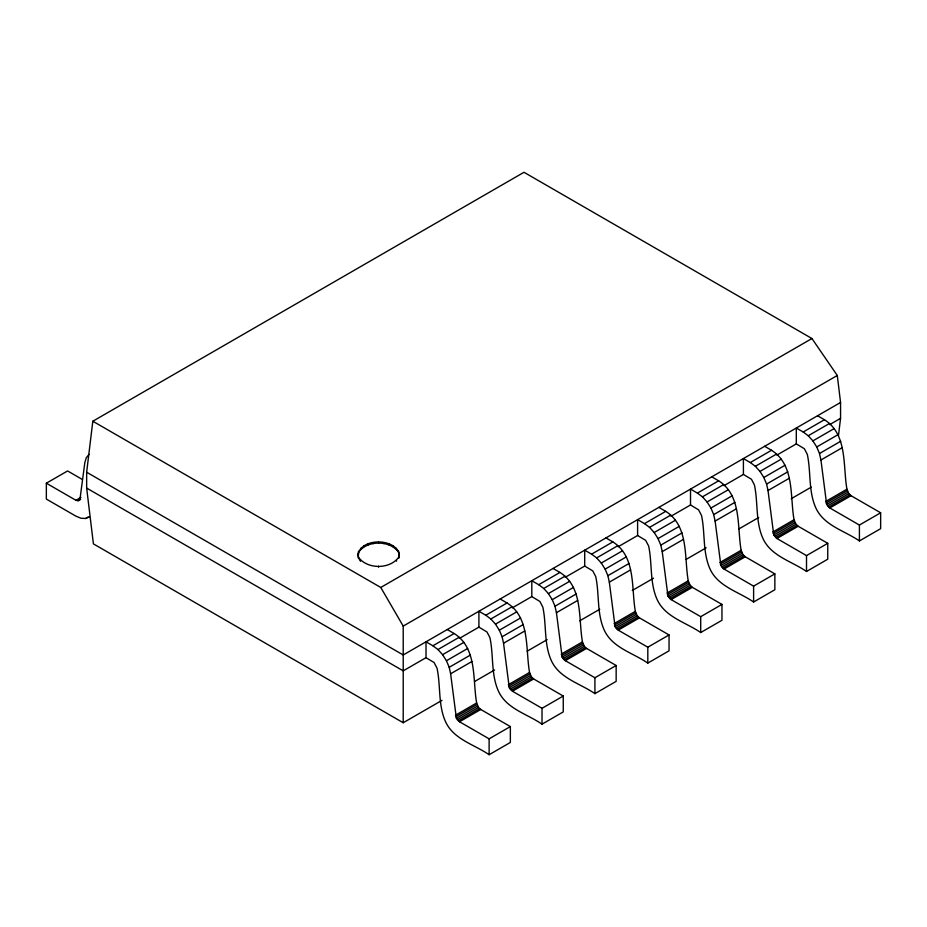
<?xml version="1.0" encoding="UTF-8"?>
<svg xmlns="http://www.w3.org/2000/svg" width="927" height="927" viewBox="0 0 927 927"><rect width="100%" height="100%" fill="white"/><g stroke="black" fill="none" stroke-linecap="round" stroke-linejoin="round"><path stroke-width="1.39" d="M442.017 700.337L403.21 722.736L93.407 543.871L86.651 488.077L86.651 472.214L92.827 421.229L523.998 172.283L811.936 338.529L837.29 375.481L840.557 402.469L840.557 418.344L838.483 435.505M357.834 554.265L358.54 558.321C355.192 537.764 396.744 536.409 399.282 555.227L398.575 551.171M357.834 555.227L358.54 551.171M399.039 556.258L398.575 558.321L399.282 554.265M358.54 552.133C367.335 540.047 389.769 540.047 398.575 552.133M358.54 557.359C367.335 569.433 389.769 569.433 398.575 557.359M89.027 454.392L86.269 457.764L84.832 462.596L80.058 498.541L79.085 500.453L75.933 500.29L46.35 483.21L46.35 499.085L75.933 516.165L80.985 518.239L85.62 518.471L89.479 516.837M46.35 483.21L67.59 470.951L82.387 479.491M75.933 500.29L80.927 497.405M77.103 500.777L79.606 499.329M78.192 500.823L80.684 499.386M85.62 518.471L88.123 517.023M92.827 421.229L380.765 587.463L811.936 338.529M403.21 722.736L403.21 626.096L837.29 375.481M840.557 402.469L403.21 654.972L86.651 472.214M426.014 657.683L426.014 641.808L432.897 645.783L454.149 633.523C477.463 648.135 472.503 679.931 476.652 702.979L478.517 707.428L480.777 709.491L510.36 726.571L510.36 742.446L489.12 754.717C474.566 744.636 454.439 739.676 445.991 722.666C437.892 705.795 440.881 686.061 437.023 668.17L434.079 662.527L426.014 657.683L403.21 670.847L86.651 488.077M478.911 627.139L478.911 611.264L485.794 615.238L507.046 602.979C530.36 617.591 525.412 649.387 529.549 672.446L531.426 676.884L533.674 678.958L563.257 696.038L563.257 711.901L542.017 724.172C527.463 714.091 507.336 709.132 498.888 692.121C490.789 675.25 493.778 655.528 489.919 637.625L486.976 631.982L478.911 627.139L459.433 638.379M531.808 596.594L531.808 580.719L538.703 584.705L559.943 572.434C583.268 587.058 578.309 618.842 582.446 641.901L584.323 646.351L586.571 648.413L616.154 665.493L616.154 681.368L594.914 693.628C580.36 683.547 560.232 678.587 551.785 661.577C543.685 644.705 546.687 624.983 542.816 607.081L539.873 601.449L531.808 596.594L512.33 607.845M584.705 566.061L584.705 550.186L591.6 554.161L612.84 541.901C636.165 556.513 631.206 588.309 635.343 611.356L637.22 615.806L639.468 617.869L669.051 634.949L669.051 650.824L647.811 663.095C633.257 653.014 613.129 648.054 604.682 631.044C596.582 614.172 599.584 594.439 595.725 576.548L592.77 570.905L584.705 566.061L565.227 577.301M637.602 535.516L637.602 519.641L644.497 523.616L665.737 511.356C689.062 525.968 684.103 557.764 688.251 580.823L690.117 585.261L692.365 587.336L721.959 604.416L721.959 620.279L700.708 632.55C686.154 622.469 666.026 617.509 657.579 600.499C649.491 583.628 652.481 563.906 648.622 546.003L645.667 540.36L637.602 535.516L618.124 546.756M690.511 504.972L690.511 489.097L697.394 493.083L718.634 480.812C741.959 495.435 737 527.22 741.148 550.279L743.014 554.728L745.273 556.791L774.856 573.871L774.856 589.746L753.605 602.005C739.062 591.924 718.935 586.965 710.476 569.954C702.388 553.083 705.377 533.361 701.519 515.458L698.564 509.827L690.511 504.972L671.021 516.223M743.408 474.439L743.408 458.564L750.291 462.538L771.531 450.279C794.856 464.89 789.897 496.687 794.045 519.734L795.911 524.184L798.17 526.246L827.753 543.326L827.753 559.201L806.513 571.472C791.959 561.391 771.832 556.432 763.384 539.421C755.285 522.55 758.274 502.816 754.416 484.925L751.473 479.282L743.408 474.439L723.929 485.678M796.305 443.894L796.305 428.019L803.188 431.994L824.439 419.734C847.753 434.346 842.794 466.142 846.942 489.201L848.808 493.639L851.067 495.713L880.65 512.793L880.65 528.657L859.41 540.928C844.856 530.847 824.729 525.887 816.281 508.877C808.182 492.005 811.171 472.283 807.313 454.381L804.369 448.738L796.305 443.894L776.826 455.134M432.897 645.783L437.95 649.537L459.189 637.278M485.794 615.238L490.846 618.993L512.098 606.733M538.703 584.705L543.743 588.46L564.995 576.188M591.6 554.161L596.652 557.915L617.892 545.655M644.497 523.616L649.549 527.37L670.789 515.111M697.394 493.083L702.446 496.837L723.686 484.566M750.291 462.538L755.343 466.293L776.583 454.033M803.188 431.994L808.24 435.748L829.48 423.488M829.653 424.636L840.557 418.344M437.95 649.537L442.596 654.671L463.836 642.399M490.846 618.993L495.493 624.126L516.733 611.866M543.743 588.46L548.39 593.581L569.63 581.322M596.652 557.915L601.287 563.048L622.527 550.777M649.549 527.37L654.184 532.504L675.424 520.244M702.446 496.837L707.081 501.959L728.332 489.699M755.343 466.293L759.978 471.426L781.229 459.155M808.24 435.748L812.886 440.881L834.126 428.622M510.36 726.571L489.12 738.842L459.537 721.762L456.385 718.274L450.626 673.778L449.201 667.301L446.443 660.754L467.683 648.483M563.257 696.038L542.017 708.298L512.434 691.218L509.282 687.741L503.535 643.245L502.098 636.756L499.34 630.209L520.592 617.95M616.154 665.493L594.914 677.753L565.331 660.673L562.179 657.197L556.432 612.701L554.995 606.223L552.237 599.676L573.489 587.405M669.051 634.949L647.811 647.22L618.228 630.14L615.076 626.652L609.329 582.156L607.892 575.679L605.146 569.132L626.385 556.86M721.959 604.416L700.708 616.675L671.125 599.595L667.973 596.119L662.226 551.623L660.8 545.134L658.043 538.587L679.282 526.327M774.856 573.871L753.605 586.131L724.022 569.051L720.882 565.574L715.123 521.078L713.697 514.601L710.939 508.054L732.179 495.783M827.753 543.326L806.513 555.597L776.93 538.517L773.778 535.03L768.019 490.534L766.594 484.056L763.836 477.509L785.076 465.238M880.65 512.793L859.41 525.053L829.827 507.973L826.675 504.497L820.928 460.001L819.491 453.512L816.733 446.965L837.973 434.705M449.201 667.301L470.441 655.041M502.098 636.756L523.338 624.497M554.995 606.223L576.235 593.952M607.892 575.679L629.143 563.419M660.8 545.134L682.04 532.874M713.697 514.601L734.937 502.33M766.594 484.056L787.834 471.797M819.491 453.512L840.731 441.252M450.626 673.778L471.878 661.519M503.535 643.245L524.775 630.974M556.432 612.701L577.672 600.441M609.329 582.156L630.569 569.896M662.226 551.623L683.466 539.352M715.123 521.078L736.374 508.819M768.019 490.534L789.271 478.274M820.928 460.001L842.168 447.729M474.554 681.542L494.589 669.978M527.127 651.194L547.162 639.63M579.699 620.835L599.734 609.271M632.272 590.487L653.558 578.193M686.096 559.41L706.131 547.845M738.668 529.062L758.703 517.498M791.241 498.703L811.276 487.138M455.412 715.25L476.652 702.979M508.309 684.705L529.549 672.446M561.206 654.161L582.446 641.901M614.103 623.628L635.343 611.356M667 593.083L688.251 580.823M719.908 562.538L741.148 550.279M772.805 532.005L794.045 519.734M825.702 501.461L846.942 489.201M455.736 716.756L476.988 704.485M508.645 686.212L529.885 673.952M561.542 655.679L582.782 643.408M614.439 625.134L635.679 612.863M667.336 594.589L688.576 582.33M720.233 564.056L741.473 551.785M773.13 533.512L794.381 521.241M826.038 502.967L847.278 490.707M456.385 718.274L477.625 706.015M509.282 687.741L530.522 675.47M562.179 657.197L583.419 644.937M615.076 626.652L636.316 614.392M667.973 596.119L689.224 583.848M720.882 565.574L742.121 553.315M773.778 535.03L795.018 522.77M826.675 504.497L847.915 492.225M457.278 719.688L478.517 707.428M510.174 689.155L531.426 676.884M563.071 658.61L584.323 646.351M615.98 628.066L637.22 615.806M668.877 597.533L690.117 585.261M721.774 566.988L743.014 554.728M774.671 536.443L795.911 524.184M827.568 505.91L848.808 493.639M458.355 720.882L479.607 708.622M511.252 690.348L532.504 678.077M564.161 659.804L585.4 647.544M617.058 629.259L638.297 617M669.954 598.726L691.194 586.455M722.851 568.181L744.091 555.922M775.748 537.637L796.988 525.377M828.645 507.104L849.897 494.833M459.537 721.762L480.777 709.491M512.434 691.218L533.674 678.958M565.331 660.673L586.571 648.413M618.228 630.14L639.468 617.869M671.125 599.595L692.365 587.336M724.022 569.051L745.273 556.791M776.93 538.517L798.17 526.246M829.827 507.973L851.067 495.713M817.544 415.76L824.439 419.734M764.648 446.293L771.531 450.279M711.751 476.837L718.634 480.812M658.854 507.382L665.737 511.356M605.957 537.915L612.84 541.901M553.048 568.46L559.943 572.434M500.151 599.004L507.046 602.979M447.254 629.537L454.149 633.523M359.224 559.282L360.603 561.206L360.603 560.244M812.886 440.881L816.733 446.965M759.978 471.426L763.836 477.509M707.081 501.959L710.939 508.054M654.184 532.504L658.043 538.587M601.287 563.048L605.146 569.132M548.39 593.581L552.237 599.676M495.493 624.126L499.34 630.209M442.596 654.671L446.443 660.754M380.765 587.463L403.21 626.096M859.41 525.053L859.41 540.928M806.513 555.597L806.513 571.472M753.605 586.131L753.605 602.005M700.708 616.675L700.708 632.55M647.811 647.22L647.811 663.095M594.914 677.753L594.914 693.628M542.017 708.298L542.017 724.172M489.12 738.842L489.12 754.717M396.501 548.286L396.501 549.247M396.501 560.244L396.501 561.206M393.21 545.806L393.21 546.768M388.911 543.906L388.911 544.867M383.917 542.712L383.917 543.674M378.552 542.295L378.552 543.257M378.552 566.223L378.552 567.185M373.187 542.712L373.187 543.674M368.193 543.906L368.193 544.867M363.905 545.806L363.905 546.768M360.603 548.286L360.603 549.247"/></g></svg>
